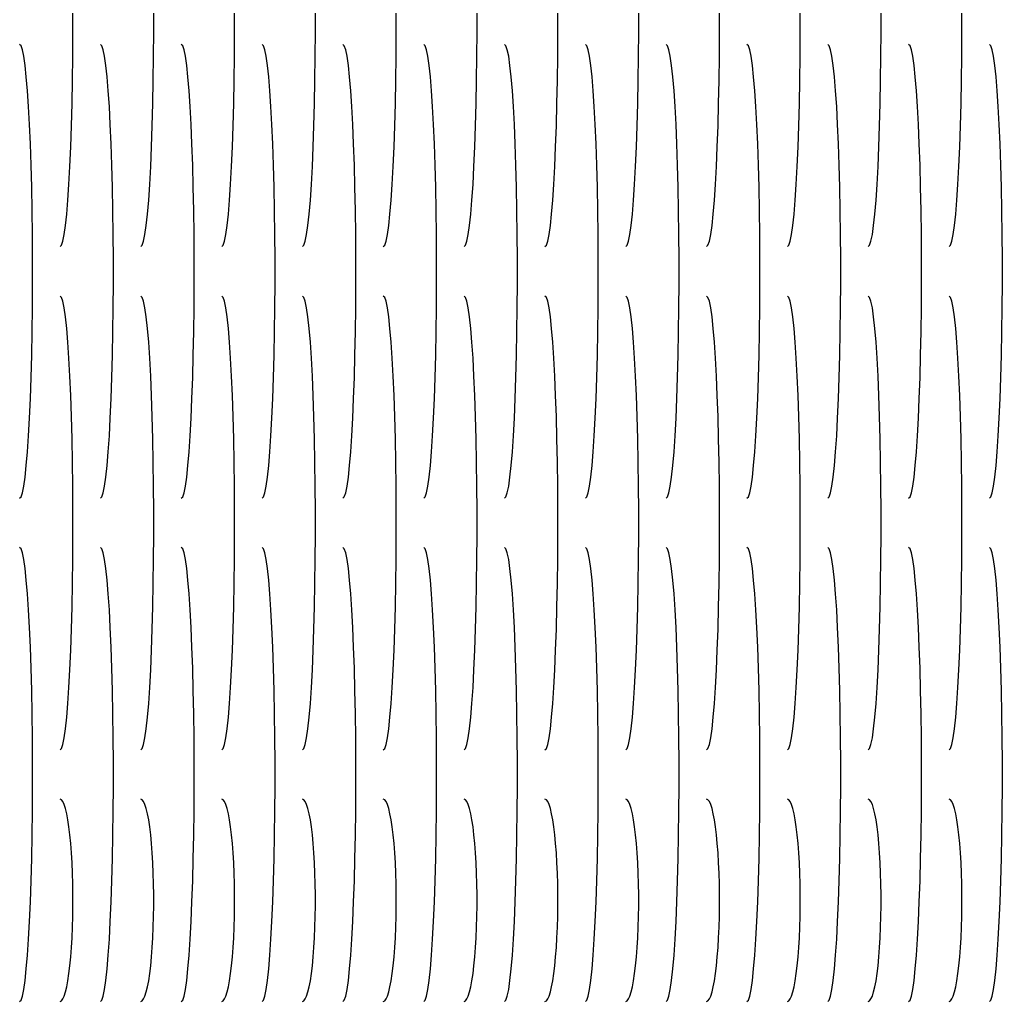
# Model space of a CAD drawing. Header units: millimetres. Extents: x 1 to 99.6, y 2.4 to 97.6.
# Drawn here: x 0.98 to 48.65, y 2.4 to 50 of the extents above; entities that cross this region are included whole.
import ezdxf

# ---------------------------------------------------------------- set-up
doc = ezdxf.new("R2010")
doc.units = ezdxf.units.MM
doc.layers.add('CUT', color=1, linetype='Continuous')

msp = doc.modelspace()

# ---------------------------------------------------------------- linework, layer by layer
at = {"layer": 'CUT'}
for points in [[(2.94, 39), (3.008, 39.064), (3.075, 39.257), (3.14, 39.576), (3.203, 40.017), (3.263, 40.575), (3.32, 41.243), (3.371, 42.014), (3.418, 42.879), (3.459, 43.827), (3.494, 44.848), (3.523, 45.928), (3.544, 47.057), (3.559, 48.22), (3.566, 49.404), (3.566, 50.596)], [(6.86, 39), (6.928, 39.064), (6.995, 39.257), (7.06, 39.576), (7.123, 40.017), (7.183, 40.575), (7.24, 41.243), (7.291, 42.014), (7.338, 42.879), (7.379, 43.827), (7.414, 44.848), (7.443, 45.928), (7.464, 47.057), (7.479, 48.22), (7.486, 49.404), (7.486, 50.596)], [(10.78, 39), (10.848, 39.064), (10.915, 39.257), (10.98, 39.576), (11.043, 40.017), (11.103, 40.575), (11.16, 41.243), (11.211, 42.014), (11.258, 42.879), (11.299, 43.827), (11.334, 44.848), (11.363, 45.928), (11.384, 47.057), (11.399, 48.22), (11.406, 49.404), (11.406, 50.596)], [(14.7, 39), (14.768, 39.064), (14.835, 39.257), (14.9, 39.576), (14.963, 40.017), (15.023, 40.575), (15.08, 41.243), (15.131, 42.014), (15.178, 42.879), (15.219, 43.827), (15.254, 44.848), (15.283, 45.928), (15.304, 47.057), (15.319, 48.22), (15.326, 49.404), (15.326, 50.596)], [(18.62, 39), (18.688, 39.064), (18.755, 39.257), (18.82, 39.576), (18.883, 40.017), (18.943, 40.575), (19, 41.243), (19.051, 42.014), (19.098, 42.879), (19.139, 43.827), (19.174, 44.848), (19.203, 45.928), (19.224, 47.057), (19.239, 48.22), (19.246, 49.404), (19.246, 50.596)], [(22.54, 39), (22.608, 39.064), (22.675, 39.257), (22.74, 39.576), (22.803, 40.017), (22.863, 40.575), (22.92, 41.243), (22.971, 42.014), (23.018, 42.879), (23.059, 43.827), (23.094, 44.848), (23.123, 45.928), (23.144, 47.057), (23.159, 48.22), (23.166, 49.404), (23.166, 50.596)], [(26.46, 39), (26.528, 39.064), (26.595, 39.257), (26.66, 39.576), (26.723, 40.017), (26.783, 40.575), (26.84, 41.243), (26.891, 42.014), (26.938, 42.879), (26.979, 43.827), (27.014, 44.848), (27.043, 45.928), (27.064, 47.057), (27.079, 48.22), (27.086, 49.404), (27.086, 50.596)], [(30.38, 39), (30.448, 39.064), (30.515, 39.257), (30.58, 39.576), (30.643, 40.017), (30.703, 40.575), (30.76, 41.243), (30.811, 42.014), (30.858, 42.879), (30.899, 43.827), (30.934, 44.848), (30.963, 45.928), (30.984, 47.057), (30.999, 48.22), (31.006, 49.404), (31.006, 50.596)], [(34.3, 39), (34.368, 39.064), (34.435, 39.257), (34.5, 39.576), (34.563, 40.017), (34.623, 40.575), (34.68, 41.243), (34.731, 42.014), (34.778, 42.879), (34.819, 43.827), (34.854, 44.848), (34.883, 45.928), (34.904, 47.057), (34.919, 48.22), (34.926, 49.404), (34.926, 50.596)], [(38.22, 39), (38.288, 39.064), (38.355, 39.257), (38.42, 39.576), (38.483, 40.017), (38.543, 40.575), (38.6, 41.243), (38.651, 42.014), (38.698, 42.879), (38.739, 43.827), (38.774, 44.848), (38.803, 45.928), (38.824, 47.057), (38.839, 48.22), (38.846, 49.404), (38.846, 50.596)], [(42.14, 39), (42.208, 39.064), (42.275, 39.257), (42.34, 39.576), (42.403, 40.017), (42.463, 40.575), (42.52, 41.243), (42.571, 42.014), (42.618, 42.879), (42.659, 43.827), (42.694, 44.848), (42.723, 45.928), (42.744, 47.057), (42.759, 48.22), (42.766, 49.404), (42.766, 50.596)], [(46.06, 39), (46.128, 39.064), (46.195, 39.257), (46.26, 39.576), (46.323, 40.017), (46.383, 40.575), (46.44, 41.243), (46.491, 42.014), (46.538, 42.879), (46.579, 43.827), (46.614, 44.848), (46.643, 45.928), (46.664, 47.057), (46.679, 48.22), (46.686, 49.404), (46.686, 50.596)], [(0.98, 26.8), (1.048, 26.864), (1.115, 27.057), (1.18, 27.376), (1.243, 27.817), (1.303, 28.375), (1.36, 29.043), (1.411, 29.814), (1.458, 30.679), (1.499, 31.627), (1.534, 32.648), (1.563, 33.728), (1.584, 34.857), (1.599, 36.02), (1.606, 37.204), (1.606, 38.396), (1.599, 39.58), (1.584, 40.743), (1.563, 41.872), (1.534, 42.952), (1.499, 43.973), (1.458, 44.921), (1.411, 45.786), (1.36, 46.557), (1.303, 47.225), (1.243, 47.783), (1.18, 48.224), (1.115, 48.543), (1.048, 48.736), (0.98, 48.8)], [(4.9, 26.8), (4.968, 26.864), (5.035, 27.057), (5.1, 27.376), (5.163, 27.817), (5.223, 28.375), (5.28, 29.043), (5.331, 29.814), (5.378, 30.679), (5.419, 31.627), (5.454, 32.648), (5.483, 33.728), (5.504, 34.857), (5.519, 36.02), (5.526, 37.204), (5.526, 38.396), (5.519, 39.58), (5.504, 40.743), (5.483, 41.872), (5.454, 42.952), (5.419, 43.973), (5.378, 44.921), (5.331, 45.786), (5.28, 46.557), (5.223, 47.225), (5.163, 47.783), (5.1, 48.224), (5.035, 48.543), (4.968, 48.736), (4.9, 48.8)], [(8.82, 26.8), (8.888, 26.864), (8.955, 27.057), (9.02, 27.376), (9.083, 27.817), (9.143, 28.375), (9.2, 29.043), (9.251, 29.814), (9.298, 30.679), (9.339, 31.627), (9.374, 32.648), (9.403, 33.728), (9.424, 34.857), (9.439, 36.02), (9.446, 37.204), (9.446, 38.396), (9.439, 39.58), (9.424, 40.743), (9.403, 41.872), (9.374, 42.952), (9.339, 43.973), (9.298, 44.921), (9.251, 45.786), (9.2, 46.557), (9.143, 47.225), (9.083, 47.783), (9.02, 48.224), (8.955, 48.543), (8.888, 48.736), (8.82, 48.8)], [(12.74, 26.8), (12.808, 26.864), (12.875, 27.057), (12.94, 27.376), (13.003, 27.817), (13.063, 28.375), (13.12, 29.043), (13.171, 29.814), (13.218, 30.679), (13.259, 31.627), (13.294, 32.648), (13.323, 33.728), (13.344, 34.857), (13.359, 36.02), (13.366, 37.204), (13.366, 38.396), (13.359, 39.58), (13.344, 40.743), (13.323, 41.872), (13.294, 42.952), (13.259, 43.973), (13.218, 44.921), (13.171, 45.786), (13.12, 46.557), (13.063, 47.225), (13.003, 47.783), (12.94, 48.224), (12.875, 48.543), (12.808, 48.736), (12.74, 48.8)], [(16.66, 26.8), (16.728, 26.864), (16.795, 27.057), (16.86, 27.376), (16.923, 27.817), (16.983, 28.375), (17.04, 29.043), (17.091, 29.814), (17.138, 30.679), (17.179, 31.627), (17.214, 32.648), (17.243, 33.728), (17.264, 34.857), (17.279, 36.02), (17.286, 37.204), (17.286, 38.396), (17.279, 39.58), (17.264, 40.743), (17.243, 41.872), (17.214, 42.952), (17.179, 43.973), (17.138, 44.921), (17.091, 45.786), (17.04, 46.557), (16.983, 47.225), (16.923, 47.783), (16.86, 48.224), (16.795, 48.543), (16.728, 48.736), (16.66, 48.8)], [(20.58, 26.8), (20.648, 26.864), (20.715, 27.057), (20.78, 27.376), (20.843, 27.817), (20.903, 28.375), (20.96, 29.043), (21.011, 29.814), (21.058, 30.679), (21.099, 31.627), (21.134, 32.648), (21.163, 33.728), (21.184, 34.857), (21.199, 36.02), (21.206, 37.204), (21.206, 38.396), (21.199, 39.58), (21.184, 40.743), (21.163, 41.872), (21.134, 42.952), (21.099, 43.973), (21.058, 44.921), (21.011, 45.786), (20.96, 46.557), (20.903, 47.225), (20.843, 47.783), (20.78, 48.224), (20.715, 48.543), (20.648, 48.736), (20.58, 48.8)], [(24.5, 26.8), (24.568, 26.864), (24.635, 27.057), (24.7, 27.376), (24.763, 27.817), (24.823, 28.375), (24.88, 29.043), (24.931, 29.814), (24.978, 30.679), (25.019, 31.627), (25.054, 32.648), (25.083, 33.728), (25.104, 34.857), (25.119, 36.02), (25.126, 37.204), (25.126, 38.396), (25.119, 39.58), (25.104, 40.743), (25.083, 41.872), (25.054, 42.952), (25.019, 43.973), (24.978, 44.921), (24.931, 45.786), (24.88, 46.557), (24.823, 47.225), (24.763, 47.783), (24.7, 48.224), (24.635, 48.543), (24.568, 48.736), (24.5, 48.8)], [(28.42, 26.8), (28.488, 26.864), (28.555, 27.057), (28.62, 27.376), (28.683, 27.817), (28.743, 28.375), (28.8, 29.043), (28.851, 29.814), (28.898, 30.679), (28.939, 31.627), (28.974, 32.648), (29.003, 33.728), (29.024, 34.857), (29.039, 36.02), (29.046, 37.204), (29.046, 38.396), (29.039, 39.58), (29.024, 40.743), (29.003, 41.872), (28.974, 42.952), (28.939, 43.973), (28.898, 44.921), (28.851, 45.786), (28.8, 46.557), (28.743, 47.225), (28.683, 47.783), (28.62, 48.224), (28.555, 48.543), (28.488, 48.736), (28.42, 48.8)], [(32.34, 26.8), (32.408, 26.864), (32.475, 27.057), (32.54, 27.376), (32.603, 27.817), (32.663, 28.375), (32.72, 29.043), (32.771, 29.814), (32.818, 30.679), (32.859, 31.627), (32.894, 32.648), (32.923, 33.728), (32.944, 34.857), (32.959, 36.02), (32.966, 37.204), (32.966, 38.396), (32.959, 39.58), (32.944, 40.743), (32.923, 41.872), (32.894, 42.952), (32.859, 43.973), (32.818, 44.921), (32.771, 45.786), (32.72, 46.557), (32.663, 47.225), (32.603, 47.783), (32.54, 48.224), (32.475, 48.543), (32.408, 48.736), (32.34, 48.8)], [(36.26, 26.8), (36.328, 26.864), (36.395, 27.057), (36.46, 27.376), (36.523, 27.817), (36.583, 28.375), (36.64, 29.043), (36.691, 29.814), (36.738, 30.679), (36.779, 31.627), (36.814, 32.648), (36.843, 33.728), (36.864, 34.857), (36.879, 36.02), (36.886, 37.204), (36.886, 38.396), (36.879, 39.58), (36.864, 40.743), (36.843, 41.872), (36.814, 42.952), (36.779, 43.973), (36.738, 44.921), (36.691, 45.786), (36.64, 46.557), (36.583, 47.225), (36.523, 47.783), (36.46, 48.224), (36.395, 48.543), (36.328, 48.736), (36.26, 48.8)], [(40.18, 26.8), (40.248, 26.864), (40.315, 27.057), (40.38, 27.376), (40.443, 27.817), (40.503, 28.375), (40.56, 29.043), (40.611, 29.814), (40.658, 30.679), (40.699, 31.627), (40.734, 32.648), (40.763, 33.728), (40.784, 34.857), (40.799, 36.02), (40.806, 37.204), (40.806, 38.396), (40.799, 39.58), (40.784, 40.743), (40.763, 41.872), (40.734, 42.952), (40.699, 43.973), (40.658, 44.921), (40.611, 45.786), (40.56, 46.557), (40.503, 47.225), (40.443, 47.783), (40.38, 48.224), (40.315, 48.543), (40.248, 48.736), (40.18, 48.8)], [(44.1, 26.8), (44.168, 26.864), (44.235, 27.057), (44.3, 27.376), (44.363, 27.817), (44.423, 28.375), (44.48, 29.043), (44.531, 29.814), (44.578, 30.679), (44.619, 31.627), (44.654, 32.648), (44.683, 33.728), (44.704, 34.857), (44.719, 36.02), (44.726, 37.204), (44.726, 38.396), (44.719, 39.58), (44.704, 40.743), (44.683, 41.872), (44.654, 42.952), (44.619, 43.973), (44.578, 44.921), (44.531, 45.786), (44.48, 46.557), (44.423, 47.225), (44.363, 47.783), (44.3, 48.224), (44.235, 48.543), (44.168, 48.736), (44.1, 48.8)], [(48.02, 26.8), (48.088, 26.864), (48.155, 27.057), (48.22, 27.376), (48.283, 27.817), (48.343, 28.375), (48.4, 29.043), (48.451, 29.814), (48.498, 30.679), (48.539, 31.627), (48.574, 32.648), (48.603, 33.728), (48.624, 34.857), (48.639, 36.02), (48.646, 37.204), (48.646, 38.396), (48.639, 39.58), (48.624, 40.743), (48.603, 41.872), (48.574, 42.952), (48.539, 43.973), (48.498, 44.921), (48.451, 45.786), (48.4, 46.557), (48.343, 47.225), (48.283, 47.783), (48.22, 48.224), (48.155, 48.543), (48.088, 48.736), (48.02, 48.8)], [(2.94, 14.6), (3.008, 14.664), (3.075, 14.857), (3.14, 15.176), (3.203, 15.617), (3.263, 16.175), (3.32, 16.843), (3.371, 17.614), (3.418, 18.479), (3.459, 19.427), (3.494, 20.448), (3.523, 21.528), (3.544, 22.657), (3.559, 23.82), (3.566, 25.004), (3.566, 26.196), (3.559, 27.38), (3.544, 28.543), (3.523, 29.672), (3.494, 30.752), (3.459, 31.773), (3.418, 32.721), (3.371, 33.586), (3.32, 34.357), (3.263, 35.025), (3.203, 35.583), (3.14, 36.024), (3.075, 36.343), (3.008, 36.536), (2.94, 36.6)], [(6.86, 14.6), (6.928, 14.664), (6.995, 14.857), (7.06, 15.176), (7.123, 15.617), (7.183, 16.175), (7.24, 16.843), (7.291, 17.614), (7.338, 18.479), (7.379, 19.427), (7.414, 20.448), (7.443, 21.528), (7.464, 22.657), (7.479, 23.82), (7.486, 25.004), (7.486, 26.196), (7.479, 27.38), (7.464, 28.543), (7.443, 29.672), (7.414, 30.752), (7.379, 31.773), (7.338, 32.721), (7.291, 33.586), (7.24, 34.357), (7.183, 35.025), (7.123, 35.583), (7.06, 36.024), (6.995, 36.343), (6.928, 36.536), (6.86, 36.6)], [(10.78, 14.6), (10.848, 14.664), (10.915, 14.857), (10.98, 15.176), (11.043, 15.617), (11.103, 16.175), (11.16, 16.843), (11.211, 17.614), (11.258, 18.479), (11.299, 19.427), (11.334, 20.448), (11.363, 21.528), (11.384, 22.657), (11.399, 23.82), (11.406, 25.004), (11.406, 26.196), (11.399, 27.38), (11.384, 28.543), (11.363, 29.672), (11.334, 30.752), (11.299, 31.773), (11.258, 32.721), (11.211, 33.586), (11.16, 34.357), (11.103, 35.025), (11.043, 35.583), (10.98, 36.024), (10.915, 36.343), (10.848, 36.536), (10.78, 36.6)], [(14.7, 14.6), (14.768, 14.664), (14.835, 14.857), (14.9, 15.176), (14.963, 15.617), (15.023, 16.175), (15.08, 16.843), (15.131, 17.614), (15.178, 18.479), (15.219, 19.427), (15.254, 20.448), (15.283, 21.528), (15.304, 22.657), (15.319, 23.82), (15.326, 25.004), (15.326, 26.196), (15.319, 27.38), (15.304, 28.543), (15.283, 29.672), (15.254, 30.752), (15.219, 31.773), (15.178, 32.721), (15.131, 33.586), (15.08, 34.357), (15.023, 35.025), (14.963, 35.583), (14.9, 36.024), (14.835, 36.343), (14.768, 36.536), (14.7, 36.6)], [(18.62, 14.6), (18.688, 14.664), (18.755, 14.857), (18.82, 15.176), (18.883, 15.617), (18.943, 16.175), (19, 16.843), (19.051, 17.614), (19.098, 18.479), (19.139, 19.427), (19.174, 20.448), (19.203, 21.528), (19.224, 22.657), (19.239, 23.82), (19.246, 25.004), (19.246, 26.196), (19.239, 27.38), (19.224, 28.543), (19.203, 29.672), (19.174, 30.752), (19.139, 31.773), (19.098, 32.721), (19.051, 33.586), (19, 34.357), (18.943, 35.025), (18.883, 35.583), (18.82, 36.024), (18.755, 36.343), (18.688, 36.536), (18.62, 36.6)], [(22.54, 14.6), (22.608, 14.664), (22.675, 14.857), (22.74, 15.176), (22.803, 15.617), (22.863, 16.175), (22.92, 16.843), (22.971, 17.614), (23.018, 18.479), (23.059, 19.427), (23.094, 20.448), (23.123, 21.528), (23.144, 22.657), (23.159, 23.82), (23.166, 25.004), (23.166, 26.196), (23.159, 27.38), (23.144, 28.543), (23.123, 29.672), (23.094, 30.752), (23.059, 31.773), (23.018, 32.721), (22.971, 33.586), (22.92, 34.357), (22.863, 35.025), (22.803, 35.583), (22.74, 36.024), (22.675, 36.343), (22.608, 36.536), (22.54, 36.6)], [(26.46, 14.6), (26.528, 14.664), (26.595, 14.857), (26.66, 15.176), (26.723, 15.617), (26.783, 16.175), (26.84, 16.843), (26.891, 17.614), (26.938, 18.479), (26.979, 19.427), (27.014, 20.448), (27.043, 21.528), (27.064, 22.657), (27.079, 23.82), (27.086, 25.004), (27.086, 26.196), (27.079, 27.38), (27.064, 28.543), (27.043, 29.672), (27.014, 30.752), (26.979, 31.773), (26.938, 32.721), (26.891, 33.586), (26.84, 34.357), (26.783, 35.025), (26.723, 35.583), (26.66, 36.024), (26.595, 36.343), (26.528, 36.536), (26.46, 36.6)], [(30.38, 14.6), (30.448, 14.664), (30.515, 14.857), (30.58, 15.176), (30.643, 15.617), (30.703, 16.175), (30.76, 16.843), (30.811, 17.614), (30.858, 18.479), (30.899, 19.427), (30.934, 20.448), (30.963, 21.528), (30.984, 22.657), (30.999, 23.82), (31.006, 25.004), (31.006, 26.196), (30.999, 27.38), (30.984, 28.543), (30.963, 29.672), (30.934, 30.752), (30.899, 31.773), (30.858, 32.721), (30.811, 33.586), (30.76, 34.357), (30.703, 35.025), (30.643, 35.583), (30.58, 36.024), (30.515, 36.343), (30.448, 36.536), (30.38, 36.6)], [(34.3, 14.6), (34.368, 14.664), (34.435, 14.857), (34.5, 15.176), (34.563, 15.617), (34.623, 16.175), (34.68, 16.843), (34.731, 17.614), (34.778, 18.479), (34.819, 19.427), (34.854, 20.448), (34.883, 21.528), (34.904, 22.657), (34.919, 23.82), (34.926, 25.004), (34.926, 26.196), (34.919, 27.38), (34.904, 28.543), (34.883, 29.672), (34.854, 30.752), (34.819, 31.773), (34.778, 32.721), (34.731, 33.586), (34.68, 34.357), (34.623, 35.025), (34.563, 35.583), (34.5, 36.024), (34.435, 36.343), (34.368, 36.536), (34.3, 36.6)], [(38.22, 14.6), (38.288, 14.664), (38.355, 14.857), (38.42, 15.176), (38.483, 15.617), (38.543, 16.175), (38.6, 16.843), (38.651, 17.614), (38.698, 18.479), (38.739, 19.427), (38.774, 20.448), (38.803, 21.528), (38.824, 22.657), (38.839, 23.82), (38.846, 25.004), (38.846, 26.196), (38.839, 27.38), (38.824, 28.543), (38.803, 29.672), (38.774, 30.752), (38.739, 31.773), (38.698, 32.721), (38.651, 33.586), (38.6, 34.357), (38.543, 35.025), (38.483, 35.583), (38.42, 36.024), (38.355, 36.343), (38.288, 36.536), (38.22, 36.6)], [(42.14, 14.6), (42.208, 14.664), (42.275, 14.857), (42.34, 15.176), (42.403, 15.617), (42.463, 16.175), (42.52, 16.843), (42.571, 17.614), (42.618, 18.479), (42.659, 19.427), (42.694, 20.448), (42.723, 21.528), (42.744, 22.657), (42.759, 23.82), (42.766, 25.004), (42.766, 26.196), (42.759, 27.38), (42.744, 28.543), (42.723, 29.672), (42.694, 30.752), (42.659, 31.773), (42.618, 32.721), (42.571, 33.586), (42.52, 34.357), (42.463, 35.025), (42.403, 35.583), (42.34, 36.024), (42.275, 36.343), (42.208, 36.536), (42.14, 36.6)], [(46.06, 14.6), (46.128, 14.664), (46.195, 14.857), (46.26, 15.176), (46.323, 15.617), (46.383, 16.175), (46.44, 16.843), (46.491, 17.614), (46.538, 18.479), (46.579, 19.427), (46.614, 20.448), (46.643, 21.528), (46.664, 22.657), (46.679, 23.82), (46.686, 25.004), (46.686, 26.196), (46.679, 27.38), (46.664, 28.543), (46.643, 29.672), (46.614, 30.752), (46.579, 31.773), (46.538, 32.721), (46.491, 33.586), (46.44, 34.357), (46.383, 35.025), (46.323, 35.583), (46.26, 36.024), (46.195, 36.343), (46.128, 36.536), (46.06, 36.6)], [(0.98, 2.4), (1.048, 2.464), (1.115, 2.657), (1.18, 2.976), (1.243, 3.417), (1.303, 3.975), (1.36, 4.643), (1.411, 5.414), (1.458, 6.279), (1.499, 7.227), (1.534, 8.248), (1.563, 9.328), (1.584, 10.457), (1.599, 11.62), (1.606, 12.804), (1.606, 13.996), (1.599, 15.18), (1.584, 16.343), (1.563, 17.472), (1.534, 18.552), (1.499, 19.573), (1.458, 20.521), (1.411, 21.386), (1.36, 22.157), (1.303, 22.825), (1.243, 23.383), (1.18, 23.824), (1.115, 24.143), (1.048, 24.336), (0.98, 24.4)], [(4.9, 2.4), (4.968, 2.464), (5.035, 2.657), (5.1, 2.976), (5.163, 3.417), (5.223, 3.975), (5.28, 4.643), (5.331, 5.414), (5.378, 6.279), (5.419, 7.227), (5.454, 8.248), (5.483, 9.328), (5.504, 10.457), (5.519, 11.62), (5.526, 12.804), (5.526, 13.996), (5.519, 15.18), (5.504, 16.343), (5.483, 17.472), (5.454, 18.552), (5.419, 19.573), (5.378, 20.521), (5.331, 21.386), (5.28, 22.157), (5.223, 22.825), (5.163, 23.383), (5.1, 23.824), (5.035, 24.143), (4.968, 24.336), (4.9, 24.4)], [(8.82, 2.4), (8.888, 2.464), (8.955, 2.657), (9.02, 2.976), (9.083, 3.417), (9.143, 3.975), (9.2, 4.643), (9.251, 5.414), (9.298, 6.279), (9.339, 7.227), (9.374, 8.248), (9.403, 9.328), (9.424, 10.457), (9.439, 11.62), (9.446, 12.804), (9.446, 13.996), (9.439, 15.18), (9.424, 16.343), (9.403, 17.472), (9.374, 18.552), (9.339, 19.573), (9.298, 20.521), (9.251, 21.386), (9.2, 22.157), (9.143, 22.825), (9.083, 23.383), (9.02, 23.824), (8.955, 24.143), (8.888, 24.336), (8.82, 24.4)], [(12.74, 2.4), (12.808, 2.464), (12.875, 2.657), (12.94, 2.976), (13.003, 3.417), (13.063, 3.975), (13.12, 4.643), (13.171, 5.414), (13.218, 6.279), (13.259, 7.227), (13.294, 8.248), (13.323, 9.328), (13.344, 10.457), (13.359, 11.62), (13.366, 12.804), (13.366, 13.996), (13.359, 15.18), (13.344, 16.343), (13.323, 17.472), (13.294, 18.552), (13.259, 19.573), (13.218, 20.521), (13.171, 21.386), (13.12, 22.157), (13.063, 22.825), (13.003, 23.383), (12.94, 23.824), (12.875, 24.143), (12.808, 24.336), (12.74, 24.4)], [(16.66, 2.4), (16.728, 2.464), (16.795, 2.657), (16.86, 2.976), (16.923, 3.417), (16.983, 3.975), (17.04, 4.643), (17.091, 5.414), (17.138, 6.279), (17.179, 7.227), (17.214, 8.248), (17.243, 9.328), (17.264, 10.457), (17.279, 11.62), (17.286, 12.804), (17.286, 13.996), (17.279, 15.18), (17.264, 16.343), (17.243, 17.472), (17.214, 18.552), (17.179, 19.573), (17.138, 20.521), (17.091, 21.386), (17.04, 22.157), (16.983, 22.825), (16.923, 23.383), (16.86, 23.824), (16.795, 24.143), (16.728, 24.336), (16.66, 24.4)], [(20.58, 2.4), (20.648, 2.464), (20.715, 2.657), (20.78, 2.976), (20.843, 3.417), (20.903, 3.975), (20.96, 4.643), (21.011, 5.414), (21.058, 6.279), (21.099, 7.227), (21.134, 8.248), (21.163, 9.328), (21.184, 10.457), (21.199, 11.62), (21.206, 12.804), (21.206, 13.996), (21.199, 15.18), (21.184, 16.343), (21.163, 17.472), (21.134, 18.552), (21.099, 19.573), (21.058, 20.521), (21.011, 21.386), (20.96, 22.157), (20.903, 22.825), (20.843, 23.383), (20.78, 23.824), (20.715, 24.143), (20.648, 24.336), (20.58, 24.4)], [(24.5, 2.4), (24.568, 2.464), (24.635, 2.657), (24.7, 2.976), (24.763, 3.417), (24.823, 3.975), (24.88, 4.643), (24.931, 5.414), (24.978, 6.279), (25.019, 7.227), (25.054, 8.248), (25.083, 9.328), (25.104, 10.457), (25.119, 11.62), (25.126, 12.804), (25.126, 13.996), (25.119, 15.18), (25.104, 16.343), (25.083, 17.472), (25.054, 18.552), (25.019, 19.573), (24.978, 20.521), (24.931, 21.386), (24.88, 22.157), (24.823, 22.825), (24.763, 23.383), (24.7, 23.824), (24.635, 24.143), (24.568, 24.336), (24.5, 24.4)], [(28.42, 2.4), (28.488, 2.464), (28.555, 2.657), (28.62, 2.976), (28.683, 3.417), (28.743, 3.975), (28.8, 4.643), (28.851, 5.414), (28.898, 6.279), (28.939, 7.227), (28.974, 8.248), (29.003, 9.328), (29.024, 10.457), (29.039, 11.62), (29.046, 12.804), (29.046, 13.996), (29.039, 15.18), (29.024, 16.343), (29.003, 17.472), (28.974, 18.552), (28.939, 19.573), (28.898, 20.521), (28.851, 21.386), (28.8, 22.157), (28.743, 22.825), (28.683, 23.383), (28.62, 23.824), (28.555, 24.143), (28.488, 24.336), (28.42, 24.4)], [(32.34, 2.4), (32.408, 2.464), (32.475, 2.657), (32.54, 2.976), (32.603, 3.417), (32.663, 3.975), (32.72, 4.643), (32.771, 5.414), (32.818, 6.279), (32.859, 7.227), (32.894, 8.248), (32.923, 9.328), (32.944, 10.457), (32.959, 11.62), (32.966, 12.804), (32.966, 13.996), (32.959, 15.18), (32.944, 16.343), (32.923, 17.472), (32.894, 18.552), (32.859, 19.573), (32.818, 20.521), (32.771, 21.386), (32.72, 22.157), (32.663, 22.825), (32.603, 23.383), (32.54, 23.824), (32.475, 24.143), (32.408, 24.336), (32.34, 24.4)], [(36.26, 2.4), (36.328, 2.464), (36.395, 2.657), (36.46, 2.976), (36.523, 3.417), (36.583, 3.975), (36.64, 4.643), (36.691, 5.414), (36.738, 6.279), (36.779, 7.227), (36.814, 8.248), (36.843, 9.328), (36.864, 10.457), (36.879, 11.62), (36.886, 12.804), (36.886, 13.996), (36.879, 15.18), (36.864, 16.343), (36.843, 17.472), (36.814, 18.552), (36.779, 19.573), (36.738, 20.521), (36.691, 21.386), (36.64, 22.157), (36.583, 22.825), (36.523, 23.383), (36.46, 23.824), (36.395, 24.143), (36.328, 24.336), (36.26, 24.4)], [(40.18, 2.4), (40.248, 2.464), (40.315, 2.657), (40.38, 2.976), (40.443, 3.417), (40.503, 3.975), (40.56, 4.643), (40.611, 5.414), (40.658, 6.279), (40.699, 7.227), (40.734, 8.248), (40.763, 9.328), (40.784, 10.457), (40.799, 11.62), (40.806, 12.804), (40.806, 13.996), (40.799, 15.18), (40.784, 16.343), (40.763, 17.472), (40.734, 18.552), (40.699, 19.573), (40.658, 20.521), (40.611, 21.386), (40.56, 22.157), (40.503, 22.825), (40.443, 23.383), (40.38, 23.824), (40.315, 24.143), (40.248, 24.336), (40.18, 24.4)], [(44.1, 2.4), (44.168, 2.464), (44.235, 2.657), (44.3, 2.976), (44.363, 3.417), (44.423, 3.975), (44.48, 4.643), (44.531, 5.414), (44.578, 6.279), (44.619, 7.227), (44.654, 8.248), (44.683, 9.328), (44.704, 10.457), (44.719, 11.62), (44.726, 12.804), (44.726, 13.996), (44.719, 15.18), (44.704, 16.343), (44.683, 17.472), (44.654, 18.552), (44.619, 19.573), (44.578, 20.521), (44.531, 21.386), (44.48, 22.157), (44.423, 22.825), (44.363, 23.383), (44.3, 23.824), (44.235, 24.143), (44.168, 24.336), (44.1, 24.4)], [(48.02, 2.4), (48.088, 2.464), (48.155, 2.657), (48.22, 2.976), (48.283, 3.417), (48.343, 3.975), (48.4, 4.643), (48.451, 5.414), (48.498, 6.279), (48.539, 7.227), (48.574, 8.248), (48.603, 9.328), (48.624, 10.457), (48.639, 11.62), (48.646, 12.804), (48.646, 13.996), (48.639, 15.18), (48.624, 16.343), (48.603, 17.472), (48.574, 18.552), (48.539, 19.573), (48.498, 20.521), (48.451, 21.386), (48.4, 22.157), (48.343, 22.825), (48.283, 23.383), (48.22, 23.824), (48.155, 24.143), (48.088, 24.336), (48.02, 24.4)], [(2.94, 2.4), (3.008, 2.429), (3.075, 2.515), (3.14, 2.656), (3.203, 2.853), (3.263, 3.101), (3.32, 3.399), (3.371, 3.743), (3.418, 4.128), (3.459, 4.55), (3.494, 5.005), (3.523, 5.486), (3.544, 5.989), (3.559, 6.507), (3.566, 7.035), (3.566, 7.565), (3.559, 8.093), (3.544, 8.611), (3.523, 9.114), (3.494, 9.595), (3.459, 10.05), (3.418, 10.472), (3.371, 10.857), (3.32, 11.201), (3.263, 11.499), (3.203, 11.747), (3.14, 11.944), (3.075, 12.085), (3.008, 12.171), (2.94, 12.2)], [(6.86, 2.4), (6.928, 2.429), (6.995, 2.515), (7.06, 2.656), (7.123, 2.853), (7.183, 3.101), (7.24, 3.399), (7.291, 3.743), (7.338, 4.128), (7.379, 4.55), (7.414, 5.005), (7.443, 5.486), (7.464, 5.989), (7.479, 6.507), (7.486, 7.035), (7.486, 7.565), (7.479, 8.093), (7.464, 8.611), (7.443, 9.114), (7.414, 9.595), (7.379, 10.05), (7.338, 10.472), (7.291, 10.857), (7.24, 11.201), (7.183, 11.499), (7.123, 11.747), (7.06, 11.944), (6.995, 12.085), (6.928, 12.171), (6.86, 12.2)], [(10.78, 2.4), (10.848, 2.429), (10.915, 2.515), (10.98, 2.656), (11.043, 2.853), (11.103, 3.101), (11.16, 3.399), (11.211, 3.743), (11.258, 4.128), (11.299, 4.55), (11.334, 5.005), (11.363, 5.486), (11.384, 5.989), (11.399, 6.507), (11.406, 7.035), (11.406, 7.565), (11.399, 8.093), (11.384, 8.611), (11.363, 9.114), (11.334, 9.595), (11.299, 10.05), (11.258, 10.472), (11.211, 10.857), (11.16, 11.201), (11.103, 11.499), (11.043, 11.747), (10.98, 11.944), (10.915, 12.085), (10.848, 12.171), (10.78, 12.2)], [(14.7, 2.4), (14.768, 2.429), (14.835, 2.515), (14.9, 2.656), (14.963, 2.853), (15.023, 3.101), (15.08, 3.399), (15.131, 3.743), (15.178, 4.128), (15.219, 4.55), (15.254, 5.005), (15.283, 5.486), (15.304, 5.989), (15.319, 6.507), (15.326, 7.035), (15.326, 7.565), (15.319, 8.093), (15.304, 8.611), (15.283, 9.114), (15.254, 9.595), (15.219, 10.05), (15.178, 10.472), (15.131, 10.857), (15.08, 11.201), (15.023, 11.499), (14.963, 11.747), (14.9, 11.944), (14.835, 12.085), (14.768, 12.171), (14.7, 12.2)], [(18.62, 2.4), (18.688, 2.429), (18.755, 2.515), (18.82, 2.656), (18.883, 2.853), (18.943, 3.101), (19, 3.399), (19.051, 3.743), (19.098, 4.128), (19.139, 4.55), (19.174, 5.005), (19.203, 5.486), (19.224, 5.989), (19.239, 6.507), (19.246, 7.035), (19.246, 7.565), (19.239, 8.093), (19.224, 8.611), (19.203, 9.114), (19.174, 9.595), (19.139, 10.05), (19.098, 10.472), (19.051, 10.857), (19, 11.201), (18.943, 11.499), (18.883, 11.747), (18.82, 11.944), (18.755, 12.085), (18.688, 12.171), (18.62, 12.2)], [(22.54, 2.4), (22.608, 2.429), (22.675, 2.515), (22.74, 2.656), (22.803, 2.853), (22.863, 3.101), (22.92, 3.399), (22.971, 3.743), (23.018, 4.128), (23.059, 4.55), (23.094, 5.005), (23.123, 5.486), (23.144, 5.989), (23.159, 6.507), (23.166, 7.035), (23.166, 7.565), (23.159, 8.093), (23.144, 8.611), (23.123, 9.114), (23.094, 9.595), (23.059, 10.05), (23.018, 10.472), (22.971, 10.857), (22.92, 11.201), (22.863, 11.499), (22.803, 11.747), (22.74, 11.944), (22.675, 12.085), (22.608, 12.171), (22.54, 12.2)], [(26.46, 2.4), (26.528, 2.429), (26.595, 2.515), (26.66, 2.656), (26.723, 2.853), (26.783, 3.101), (26.84, 3.399), (26.891, 3.743), (26.938, 4.128), (26.979, 4.55), (27.014, 5.005), (27.043, 5.486), (27.064, 5.989), (27.079, 6.507), (27.086, 7.035), (27.086, 7.565), (27.079, 8.093), (27.064, 8.611), (27.043, 9.114), (27.014, 9.595), (26.979, 10.05), (26.938, 10.472), (26.891, 10.857), (26.84, 11.201), (26.783, 11.499), (26.723, 11.747), (26.66, 11.944), (26.595, 12.085), (26.528, 12.171), (26.46, 12.2)], [(30.38, 2.4), (30.448, 2.429), (30.515, 2.515), (30.58, 2.656), (30.643, 2.853), (30.703, 3.101), (30.76, 3.399), (30.811, 3.743), (30.858, 4.128), (30.899, 4.55), (30.934, 5.005), (30.963, 5.486), (30.984, 5.989), (30.999, 6.507), (31.006, 7.035), (31.006, 7.565), (30.999, 8.093), (30.984, 8.611), (30.963, 9.114), (30.934, 9.595), (30.899, 10.05), (30.858, 10.472), (30.811, 10.857), (30.76, 11.201), (30.703, 11.499), (30.643, 11.747), (30.58, 11.944), (30.515, 12.085), (30.448, 12.171), (30.38, 12.2)], [(34.3, 2.4), (34.368, 2.429), (34.435, 2.515), (34.5, 2.656), (34.563, 2.853), (34.623, 3.101), (34.68, 3.399), (34.731, 3.743), (34.778, 4.128), (34.819, 4.55), (34.854, 5.005), (34.883, 5.486), (34.904, 5.989), (34.919, 6.507), (34.926, 7.035), (34.926, 7.565), (34.919, 8.093), (34.904, 8.611), (34.883, 9.114), (34.854, 9.595), (34.819, 10.05), (34.778, 10.472), (34.731, 10.857), (34.68, 11.201), (34.623, 11.499), (34.563, 11.747), (34.5, 11.944), (34.435, 12.085), (34.368, 12.171), (34.3, 12.2)], [(38.22, 2.4), (38.288, 2.429), (38.355, 2.515), (38.42, 2.656), (38.483, 2.853), (38.543, 3.101), (38.6, 3.399), (38.651, 3.743), (38.698, 4.128), (38.739, 4.55), (38.774, 5.005), (38.803, 5.486), (38.824, 5.989), (38.839, 6.507), (38.846, 7.035), (38.846, 7.565), (38.839, 8.093), (38.824, 8.611), (38.803, 9.114), (38.774, 9.595), (38.739, 10.05), (38.698, 10.472), (38.651, 10.857), (38.6, 11.201), (38.543, 11.499), (38.483, 11.747), (38.42, 11.944), (38.355, 12.085), (38.288, 12.171), (38.22, 12.2)], [(42.14, 2.4), (42.208, 2.429), (42.275, 2.515), (42.34, 2.656), (42.403, 2.853), (42.463, 3.101), (42.52, 3.399), (42.571, 3.743), (42.618, 4.128), (42.659, 4.55), (42.694, 5.005), (42.723, 5.486), (42.744, 5.989), (42.759, 6.507), (42.766, 7.035), (42.766, 7.565), (42.759, 8.093), (42.744, 8.611), (42.723, 9.114), (42.694, 9.595), (42.659, 10.05), (42.618, 10.472), (42.571, 10.857), (42.52, 11.201), (42.463, 11.499), (42.403, 11.747), (42.34, 11.944), (42.275, 12.085), (42.208, 12.171), (42.14, 12.2)], [(46.06, 2.4), (46.128, 2.429), (46.195, 2.515), (46.26, 2.656), (46.323, 2.853), (46.383, 3.101), (46.44, 3.399), (46.491, 3.743), (46.538, 4.128), (46.579, 4.55), (46.614, 5.005), (46.643, 5.486), (46.664, 5.989), (46.679, 6.507), (46.686, 7.035), (46.686, 7.565), (46.679, 8.093), (46.664, 8.611), (46.643, 9.114), (46.614, 9.595), (46.579, 10.05), (46.538, 10.472), (46.491, 10.857), (46.44, 11.201), (46.383, 11.499), (46.323, 11.747), (46.26, 11.944), (46.195, 12.085), (46.128, 12.171), (46.06, 12.2)]]:
    msp.add_lwpolyline(points, dxfattribs=at)

doc.saveas('drawing.dxf')
